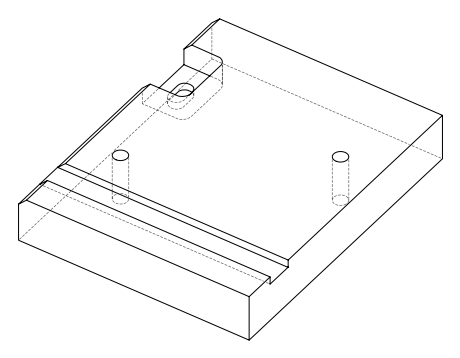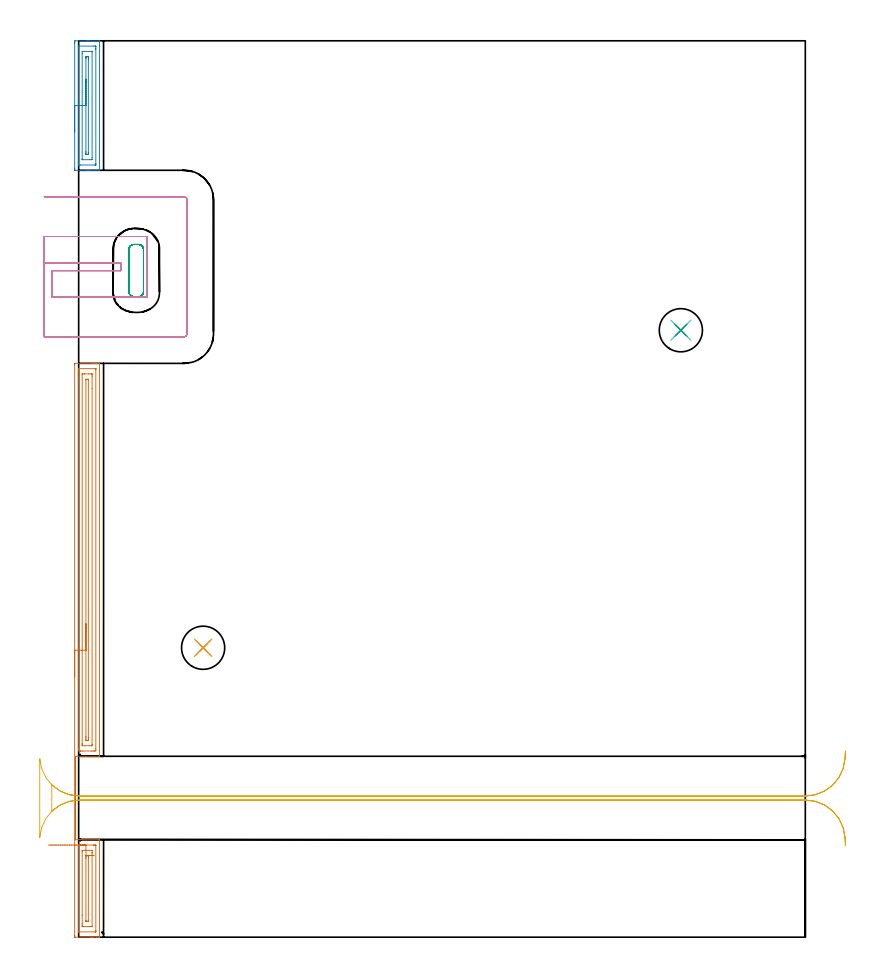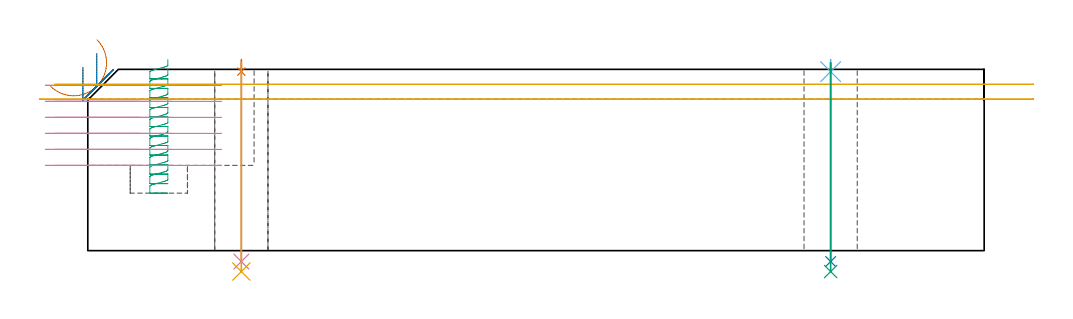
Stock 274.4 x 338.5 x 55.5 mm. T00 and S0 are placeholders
(PLAN: 11 operations, 8 tool changes, 19.5 min)
(1 AREA_MILL | FG_CHAMFER_SURFACE | UGT0205_001 | 6.56 min | 9925 mm3)
(2 AREA_MILL_1 | FG_CHAMFER_SURFACE_1 | UGT0205_001 | 1.76 min | 2302 mm3)
(3 MILL_RECTANGULAR_POCKET | POCKET_RECTANGULAR_STRAIGHT | NXT0201_011 | Follow Part, ap 3, ae 75% | 2.45 min | 19044 mm3)
(4 MILL_SLOT | SLOT_PARTIAL_RECTANGULAR | UGT0201_136 | Follow Part, ap 5, ae 75% | 4.97 min | 92273 mm3)
(5 MILL_RECTANGULAR_SLOT | SLOT_RECTANGULAR | UGT0201_018 | Follow Part, ap 7.5, ae 75% | 2.64 min | 77312 mm3)
(6 SPOT_DRILL | STEP1HOLE | NXT0321_9005460120000 | 0.03 min | 3 mm3)
(7 SPOT_DRILL_1 | STEP1HOLE_1 | NXT0321_9005460120000 | 0.03 min | 11 mm3)
(8 DRILL_THROUGH_HOLE_INTO_CENTER | STEP1HOLE | NXT0301_072 | 0.24 min | 4420 mm3)
(9 DRILL_TO_ENLARGE_THROUGH_HOLE | STEP1HOLE | UGT0301_287 | 0.26 min | 7118 mm3)
(10 DRILL_THROUGH_HOLE_INTO_CENTER_1 | STEP1HOLE_1 | NXT0301_072 | 0.24 min | 4438 mm3)
(11 DRILL_TO_ENLARGE_THROUGH_HOLE_1 | STEP1HOLE_1 | UGT0301_287 | 0.26 min | 7127 mm3)
(TOOL UGT0205_001 | Chamfer Mill 20 x 3 x 45 deg. | D20 FL50 Z2)
(TOOL NXT0201_011 | ENDMILL 12mm [2P460-1200-NA 1630] | D12 FL38 Z6)
(TOOL UGT0201_136 | Carbide End Mill 20.0 | D20 FL30 Z4)
(TOOL UGT0201_018 | End mill 30 mm | D30 FL50 Z4)
(TOOL NXT0321_9005460120000 | NC Spot Drill, 142deg, 12mm, Carbide, Uncoated | D12 PA142 FL30 Z2)
(TOOL NXT0301_072 | Carbide Drill 10.1mm [860.1-1010-051A1-MM 2214] | D10.1 PA140 FL71 Z2)
(TOOL UGT0301_287 | Twist Drill 16.3 mm | D16.3 PA118 FL125 Z2)
(OP 1 AREA_MILL)
G17 G21 G94 G90
T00 M6
G54
G17 G0 G90 X-1.5 Y98.35 S1061 M3
G43 Z65.5 H0
Z56.1
G94 G1 Y98.388 Z55.228 F250.
Y98.502 Z54.363
Y98.691 Z53.512
Y98.953 Z52.68
Y99.287 Z51.874
Y99.69 Z51.1
Y100.158 Z50.364
Y100.69 Z49.672
Y101.279 Z49.029
Y101.922 Z48.44
Y102.614 Z47.908
Y103.35 Z47.44
Y104.124 Z47.037
Y104.93 Z46.703
Y105.762 Z46.441
Y106.614 Z46.252
Y107.478 Z46.138
Y108.35 Z46.1
Y216.073
X-1.494 Y216.631 Z46.104
X-1.492 Y216.69 Z46.106
X-1.427 Y216.7 Z46.171
X4.946 Z52.541
X5.468 Z53.065
X5.819 Z53.415
X6.342 Z53.938
X6.692 Z54.287
X7.631 Z55.231
X7.768 Y216.697 Z55.36
X7.897 Y216.69 Z55.489
X7.9 Y216.52 Z55.5
Y68.568
X7.896 Y68.31 Z55.49
X7.699 Y68.3 Z55.294
X2.676 Z50.274
X-1.166 Z46.434
X-1.2 Z46.4
X-1.199 Y68.066 Z46.399
Y68.01
X-1.195 Y67.764 Z46.394
X-1.194 Y67.75 Z46.392
X-1.199 Y67.736 Z46.396
Y67.727
X-1.2 Y67.674 Z46.4
Y36.8
X-1.181 Z46.418
X-1.176
X0.176 Z47.77
X0.581 Z48.175
X1.39 Z48.99
X7.59 Z55.19
X7.893 Y36.79 Z55.493
X7.9 Y36.385 Z55.5
Y0.18
X7.897 Y0.01 Z55.488
X7.768 Y0.003 Z55.36
X7.631 Y0. Z55.231
X7.394 Z54.994
X6.692 Z54.287
X5.468 Z53.065
X4.946 Z52.541
X4.334 Z51.929
X-1.166 Z46.432
X-1.43 Y0.004 Z46.167
X-1.492 Y0.01 Z46.105
X-1.499 Y0.074 Z46.099
X-1.5 Y0.627 Z46.1
Y108.35
X-0.086 Z47.514
X-0.085 Y214.285 Z47.515
X-0.083 Y214.626 Z47.517
X-0.082 Y214.668 Z47.518
X-0.08 Y214.683 Z47.52
X-0.066 Y214.69 Z47.534
X0.041 Y214.695 Z47.641
X0.177 Y214.699 Z47.777
X6.288 Z53.888
X6.44 Y214.696 Z54.04
X6.472 Y214.691 Z54.072
X6.479 Y214.688 Z54.079
X6.482 Y214.677 Z54.082
X6.484 Y214.642 Z54.084
X6.485 Y214.497 Z54.085
X6.486 Y214.285 Z54.086
X6.485 Y71.25 Z54.085
X6.481 Y70.572 Z54.081
X6.479 Y70.356 Z54.079
X5.871 Y70.303 Z53.471
X5.819 Y70.302 Z53.419
X5.001 Y70.3 Z52.601
X1.509 Z49.109
X0.634 Y70.302 Z48.234
X0.581 Y70.305 Z48.181
X-0.079 Y70.356 Z47.521
X-0.084 Y71.037 Z47.516
X-0.085 Y71.25 Z47.515
X-0.086 Y108.35 Z47.514
X1.328 Z48.928
X1.329 Y212.497 Z48.929
X1.331 Y212.624 Z48.931
X1.334 Y212.667 Z48.934
X1.337 Y212.69 Z48.937
X1.356 Y212.692 Z48.956
X1.454 Y212.695 Z49.054
X2.129 Y212.7 Z49.729
X2.327 Z49.927
X3.875 Z51.475
X4.749 Y212.699 Z52.349
X4.946 Y212.697 Z52.546
X5.012 Y212.694 Z52.612
X5.059 Y212.69 Z52.659
X5.064 Y212.625 Z52.664
X5.068 Y212.497 Z52.668
X5.07 Y212.37 Z52.67
X5.071 Y211.603 Z52.671
Y207.269
Y72.782
X5.069 Y72.525 Z52.669
X5.065 Y72.354 Z52.665
X5.063 Y72.308 Z52.663
X5.058 Y72.306 Z52.658
X5.036 Y72.303 Z52.636
X4.946 Y72.301 Z52.546
X4.794 Y72.3 Z52.394
X4.073 Z51.673
X2.175 Z49.775
X1.454 Y72.304 Z49.054
X1.352 Y72.307 Z48.952
X1.342 Y72.309 Z48.942
X1.335 Y72.346 Z48.935
X1.332 Y72.482 Z48.932
X1.33 Y72.653 Z48.93
X1.329 Y72.91 Z48.929
X1.328 Y73.038 Z48.928
Y108.35
X2.743 Z50.343
Y210.44
X2.745 Y210.565 Z50.345
X2.747 Y210.647 Z50.347
X2.749 Y210.688 Z50.349
X2.769 Y210.69 Z50.369
X3.2 Y210.7 Z50.8
X3.209 Z50.809
X3.628 Y210.691 Z51.228
X3.649 Y210.69 Z51.249
X3.652 Y210.676 Z51.252
X3.655 Y210.642 Z51.255
X3.657 Y210.598 Z51.257
Y210.554
Y75.253
X3.655 Y74.826 Z51.255
X3.651 Y74.364 Z51.251
X3.644 Y74.31 Z51.244
X3.585 Y74.307 Z51.185
X3.457 Y74.303 Z51.057
X3.2 Z50.8
X2.834 Y74.307 Z50.434
X2.75 Y74.316 Z50.35
X2.747 Y74.396 Z50.347
X2.744 Y74.826 Z50.344
X2.743 Y75.294 Z50.343
Y75.72
Y108.35
Y109.222 Z50.381
Y110.086 Z50.495
Y110.938 Z50.683
Y111.77 Z50.946
Y112.576 Z51.28
Y113.35 Z51.682
Y114.086 Z52.151
Y114.778 Z52.682
Y115.421 Z53.272
Y116.01 Z53.915
Y116.542 Z54.607
Y117.01 Z55.343
Y117.413 Z56.116
Y117.747 Z56.922
Y118.009 Z57.754
Y118.198 Z58.606
Y118.312 Z59.471
Y118.35 Z60.343
G0 Z65.5
X-11.401 Y34.8
Z50.341
G1 X-10.758 Z49.751
X-10.066 Z49.22
X-9.33 Z48.752
X-8.556 Z48.349
X-7.75 Z48.015
X-6.918 Z47.753
X-6.067 Z47.564
X-5.202 Z47.45
X-4.33 Z47.412
X-3.459 Z47.45
X-2.594 Z47.564
X-1.742 Z47.753
X-0.91 Z48.015
X-0.104 Z48.349
X0.67 Z48.752
X1.406 Z49.22
X2.098 Z49.751
X2.741 Z50.341
X5.622 Z53.222
X5.819 Y34.799 Z53.419
X6.017 Y34.797 Z53.617
X6.412 Y34.79 Z54.012
X6.48 Y34.78 Z54.08
X6.481 Y34.754 Z54.081
X6.484 Y34.695 Z54.084
X6.485 Y34.598 Z54.085
Y2.415
X6.483 Y2.074 Z54.083
X6.481 Y2.032 Z54.081
X6.48 Y2.017 Z54.08
X6.466 Y2.01 Z54.066
X6.359 Y2.005 Z53.959
X6.223 Y2.001 Z53.823
X0.112 Z47.712
X-0.04 Y2.004 Z47.56
X-0.072 Y2.008 Z47.528
X-0.079 Y2.012 Z47.521
X-0.082 Y2.023 Z47.518
X-0.084 Y2.058 Z47.516
X-0.086 Y2.203 Z47.514
Y2.415
X-0.085 Y34.598 Z47.515
X-0.084 Y34.768 Z47.516
X-0.082 Y34.787 Z47.518
X-0.081 Y34.79 Z47.519
X-0.052 Y34.794 Z47.548
X0.053 Y34.798 Z47.653
X0.185 Y34.8 Z47.785
X0.383 Z47.983
X2.741 Z50.341
Y32.8
X4.073 Z51.673
X4.946 Y32.799 Z52.546
X4.958 Y32.798 Z52.558
X5.065 Y32.738 Z52.665
X5.067 Y32.686 Z52.667
X5.071 Y31.916 Z52.671
Y31.787
Y4.203
X5.069 Y4.076 Z52.669
X5.066 Y4.033 Z52.666
X5.063 Y4.01 Z52.663
X5.044 Y4.008 Z52.644
X4.946 Y4.005 Z52.546
X4.271 Y4. Z51.871
X4.073 Z51.673
X2.525 Z50.125
X1.651 Z49.251
X1.454 Y4.003 Z49.054
X1.388 Y4.006 Z48.988
X1.341 Y4.009 Z48.941
X1.335 Y4.075 Z48.935
X1.331 Y4.203 Z48.931
X1.329 Y4.33 Z48.929
X1.328 Y5.097 Z48.928
Y8.353
X1.329 Y32.429 Z48.929
X1.331 Y32.6 Z48.931
X1.335 Y32.737 Z48.935
X1.339 Y32.792 Z48.939
X1.463 Y32.8 Z49.063
X2.741 Z50.341
X2.812 Y30.794 Z50.412
X2.872 Y30.796 Z50.472
X3.2 Y30.799 Z50.8
X3.418 Z51.018
X3.572 Y30.794 Z51.172
X3.645 Y30.79 Z51.245
X3.65 Y30.753 Z51.25
X3.654 Y30.557 Z51.254
X3.656 Y30.128 Z51.256
X3.657 Y29.66 Z51.257
Y6.26
X3.655 Y6.135 Z51.255
X3.653 Y6.053 Z51.253
X3.651 Y6.012 Z51.251
X3.631 Y6.01 Z51.231
X3.2 Y6. Z50.8
X3.191 Z50.791
X2.772 Y6.009 Z50.372
X2.751 Y6.01 Z50.351
X2.748 Y6.024 Z50.348
X2.745 Y6.058 Z50.345
X2.743 Y6.102 Z50.343
Y6.146
Y29.702
X2.744 Y30.128 Z50.344
X2.746 Y30.592 Z50.346
X2.75 Y30.751 Z50.35
X2.755 Y30.791 Z50.355
X2.79 Y30.793 Z50.39
X2.812 Y30.794 Z50.412
X3.401 Y30.815 Z51.055
X3.932 Y30.834 Z51.747
X4.401 Y30.851 Z52.483
X4.804 Y30.865 Z53.256
X5.138 Y30.877 Z54.062
X5.4 Y30.886 Z54.894
X5.589 Y30.893 Z55.746
X5.703 Y30.897 Z56.611
X5.742 Y30.898 Z57.482
X5.704 Y30.897 Z58.354
X5.59 Y30.893 Z59.219
X5.402 Y30.886 Z60.071
X5.14 Y30.877 Z60.903
X4.807 Y30.865 Z61.709
X4.404 Y30.851 Z62.483
X3.936 Y30.834 Z63.219
X3.405 Y30.815 Z63.911
X2.817 Y30.794 Z64.554
G0 Z65.5
M5
M2
(OP 2 AREA_MILL_1)
G17 G21 G94 G90
T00 M6
G54
G17 G0 G90 X-1.5 Y304.05 S1061 M3
G43 Z65.5 H0
Z56.1
G94 G1 Y304.088 Z55.228 F250.
Y304.202 Z54.364
Y304.391 Z53.512
Y304.653 Z52.68
Y304.987 Z51.874
Y305.39 Z51.1
Y305.858 Z50.364
Y306.39 Z49.672
Y306.979 Z49.029
Y307.622 Z48.44
Y308.314 Z47.909
Y309.05 Z47.44
Y309.824 Z47.037
Y310.63 Z46.703
Y311.462 Z46.441
Y312.314 Z46.252
Y313.178 Z46.138
Y314.05 Z46.1
Y337.434
X-1.497 Y337.98 Z46.103
X-1.492 Y338.49 Z46.105
X-1.165 Y338.5 Z46.431
X3.2 Z50.794
X3.923 Z51.521
X4.073 Z51.671
X7.787 Y338.499 Z55.385
X7.897 Y338.49 Z55.49
X7.9 Y338.424 Z55.5
Y289.676
X7.896 Y289.61 Z55.49
X7.785 Y289.6 Z55.383
X3.923 Z51.521
X3.2 Z50.794
X-1.091 Z46.505
X-1.165 Y289.601 Z46.431
X-1.492 Y289.61 Z46.105
X-1.496 Y289.784 Z46.101
X-1.499 Y290.12
X-1.5 Y314.05 Z46.1
X-0.086 Z47.514
X-0.085 Y335.998 Z47.515
X-0.084 Y336.208 Z47.516
X-0.082 Y336.377 Z47.518
X-0.079 Y336.459 Z47.521
X-0.072 Y336.49 Z47.528
X0.005 Y336.493 Z47.605
X0.294 Y336.499 Z47.894
X5.819 Z53.419
X6.408 Y336.496 Z54.008
X6.46 Y336.49 Z54.06
X6.479 Y336.483 Z54.079
X6.482 Y336.422 Z54.082
X6.484 Y336.208 Z54.084
X6.486 Y335.531 Z54.086
Y335.322
X6.485 Y292.102 Z54.085
X6.484 Y291.892 Z54.084
X6.482 Y291.723 Z54.082
X6.479 Y291.641 Z54.079
X6.472 Y291.61 Z54.072
X6.395 Y291.607 Z53.995
X6.106 Y291.601 Z53.706
X0.581 Z48.181
X-0.008 Y291.604 Z47.592
X-0.06 Y291.61 Z47.54
X-0.079 Y291.617 Z47.521
X-0.082 Y291.678 Z47.518
X-0.084 Y291.892 Z47.516
X-0.086 Y292.569 Z47.514
Y292.778
Y314.05
X1.328 Z48.928
X1.329 Y333.676 Z48.929
X1.335 Y334.435 Z48.935
X1.336 Y334.489 Z48.936
X1.393 Y334.497 Z48.993
X1.454 Y334.498 Z49.054
X2.263 Y334.5 Z49.863
X4.883 Z52.483
X4.946 Y334.499 Z52.546
X5.01 Y334.496 Z52.61
X5.051 Y334.49 Z52.651
X5.066 Y334.485 Z52.666
X5.067 Y334.476 Z52.667
X5.07 Y334.435 Z52.67
X5.071 Y334.308 Z52.671
Y294.424
X5.065 Y293.665 Z52.665
X5.064 Y293.611 Z52.664
X5.007 Y293.603 Z52.607
X4.946 Y293.602 Z52.546
X4.137 Y293.6 Z51.737
X1.517 Z49.117
X1.454 Y293.601 Z49.054
X1.39 Y293.604 Z48.99
X1.349 Y293.61 Z48.949
X1.334 Y293.615 Z48.934
X1.333 Y293.624 Z48.933
X1.33 Y293.665 Z48.93
X1.329 Y293.792 Z48.929
X1.328 Y314.05 Z48.928
X2.743 Z50.343
Y331.776
X2.746 Y332.237 Z50.346
X2.75 Y332.394 Z50.35
X2.76 Y332.49 Z50.36
X2.844 Y332.493 Z50.444
X3.2 Y332.498 Z50.8
X3.362 Z50.962
X3.57 Y332.49 Z51.17
X3.651 Y332.475 Z51.251
X3.652 Y332.431 Z51.252
X3.656 Y332.2 Z51.256
X3.657 Y331.776 Z51.257
Y331.312
Y296.324
X3.654 Y295.863 Z51.254
X3.65 Y295.706 Z51.25
X3.64 Y295.61 Z51.24
X3.556 Y295.607 Z51.156
X3.2 Y295.602 Z50.8
X3.038 Z50.638
X2.83 Y295.61 Z50.43
X2.749 Y295.625 Z50.349
X2.747 Y295.669 Z50.347
X2.744 Y295.9 Z50.344
X2.743 Y296.324 Z50.343
Y296.788
Y314.05
Y314.922 Z50.381
Y315.786 Z50.495
Y316.638 Z50.683
Y317.47 Z50.946
Y318.276 Z51.28
Y319.05 Z51.682
Y319.786 Z52.151
Y320.478 Z52.682
Y321.121 Z53.272
Y321.71 Z53.915
Y322.242 Z54.607
Y322.71 Z55.343
Y323.113 Z56.117
Y323.447 Z56.923
Y323.709 Z57.755
Y323.898 Z58.606
Y324.012 Z59.471
Y324.05 Z60.343
G0 Z65.5
M5
M2
(OP 3 MILL_RECTANGULAR_POCKET)
G17 G21 G94 G90
T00 M6
G54
G17 G0 G90 X24.5 Y253.248 S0 M3
G43 Z65.5 H1
Z58.5
G94 G1 Y259.7 Z56.771 F250.
Y259.838 Z56.734
X24.433 Y260.219 Z56.63
X24.29 Y260.579 Z56.527
X24.077 Y260.903 Z56.423
X23.803 Y261.177 Z56.319
X23.479 Y261.39 Z56.215
X23.119 Y261.533 Z56.111
X22.738 Y261.6 Z56.008
X20.762 Z55.478
X20.381 Y261.533 Z55.374
X20.021 Y261.39 Z55.271
X19.697 Y261.177 Z55.167
X19.423 Y260.903 Z55.063
X19.21 Y260.579 Z54.959
X19.067 Y260.219 Z54.855
X19. Y259.838 Z54.752
Y251.75 Z52.585
Y243.8 F500.
G3 X20.9 Y241.9 R1.9
G1 X22.6
G3 X24.5 Y243.8 R1.9
G1 Y259.7
G3 X22.6 Y261.6 R1.9
G1 X20.9
G3 X19. Y259.7 R1.9
G1 Y251.75
Y250.75
G0 X24.5 Y253.248 Z55.585
G1 Y259.7 Z53.856 F250.
Y259.838 Z53.819
X24.433 Y260.219 Z53.715
X24.29 Y260.579 Z53.611
X24.077 Y260.903 Z53.507
X23.803 Y261.177 Z53.404
X23.479 Y261.39 Z53.3
X23.119 Y261.533 Z53.196
X22.738 Y261.6 Z53.092
X20.762 Z52.563
X20.381 Y261.533 Z52.459
X20.021 Y261.39 Z52.355
X19.697 Y261.177 Z52.251
X19.423 Y260.903 Z52.148
X19.21 Y260.579 Z52.044
X19.067 Y260.219 Z51.94
X19. Y259.838 Z51.836
Y251.75 Z49.669
Y243.8 F500.
G3 X20.9 Y241.9 R1.9
G1 X22.6
G3 X24.5 Y243.8 R1.9
G1 Y259.7
G3 X22.6 Y261.6 R1.9
G1 X20.9
G3 X19. Y259.7 R1.9
G1 Y251.75
Y250.75
G0 X24.5 Y253.248 Z52.669
G1 Y259.7 Z50.94 F250.
Y259.838 Z50.903
X24.433 Y260.219 Z50.8
X24.29 Y260.579 Z50.696
X24.077 Y260.903 Z50.592
X23.803 Y261.177 Z50.488
X23.479 Y261.39 Z50.385
X23.119 Y261.533 Z50.281
X22.738 Y261.6 Z50.177
X20.762 Z49.647
X20.381 Y261.533 Z49.544
X20.021 Y261.39 Z49.44
X19.697 Y261.177 Z49.336
X19.423 Y260.903 Z49.232
X19.21 Y260.579 Z49.129
X19.067 Y260.219 Z49.025
X19. Y259.838 Z48.921
Y251.75 Z46.754
Y243.8 F500.
G3 X20.9 Y241.9 R1.9
G1 X22.6
G3 X24.5 Y243.8 R1.9
G1 Y259.7
G3 X22.6 Y261.6 R1.9
G1 X20.9
G3 X19. Y259.7 R1.9
G1 Y251.75
Y250.75
G0 X24.5 Y253.248 Z49.754
G1 Y259.7 Z48.025 F250.
Y259.838 Z47.988
X24.433 Y260.219 Z47.884
X24.29 Y260.579 Z47.781
X24.077 Y260.903 Z47.677
X23.803 Y261.177 Z47.573
X23.479 Y261.39 Z47.469
X23.119 Y261.533 Z47.365
X22.738 Y261.6 Z47.262
X20.762 Z46.732
X20.381 Y261.533 Z46.628
X20.021 Y261.39 Z46.525
X19.697 Y261.177 Z46.421
X19.423 Y260.903 Z46.317
X19.21 Y260.579 Z46.213
X19.067 Y260.219 Z46.109
X19. Y259.838 Z46.006
Y251.75 Z43.838
Y243.8 F500.
G3 X20.9 Y241.9 R1.9
G1 X22.6
G3 X24.5 Y243.8 R1.9
G1 Y259.7
G3 X22.6 Y261.6 R1.9
G1 X20.9
G3 X19. Y259.7 R1.9
G1 Y251.75
Y250.75
G0 X24.5 Y253.248 Z46.838
G1 Y259.7 Z45.11 F250.
Y259.838 Z45.073
X24.433 Y260.219 Z44.969
X24.29 Y260.579 Z44.865
X24.077 Y260.903 Z44.761
X23.803 Y261.177 Z44.658
X23.479 Y261.39 Z44.554
X23.119 Y261.533 Z44.45
X22.738 Y261.6 Z44.346
X20.762 Z43.817
X20.381 Y261.533 Z43.713
X20.021 Y261.39 Z43.609
X19.697 Y261.177 Z43.505
X19.423 Y260.903 Z43.402
X19.21 Y260.579 Z43.298
X19.067 Y260.219 Z43.194
X19. Y259.838 Z43.09
Y251.75 Z40.923
Y243.8 F500.
G3 X20.9 Y241.9 R1.9
G1 X22.6
G3 X24.5 Y243.8 R1.9
G1 Y259.7
G3 X22.6 Y261.6 R1.9
G1 X20.9
G3 X19. Y259.7 R1.9
G1 Y251.75
Y250.75
G0 X24.5 Y253.248 Z43.923
G1 Y259.7 Z42.194 F250.
Y259.838 Z42.157
X24.433 Y260.219 Z42.054
X24.29 Y260.579 Z41.95
X24.077 Y260.903 Z41.846
X23.803 Y261.177 Z41.742
X23.479 Y261.39 Z41.638
X23.119 Y261.533 Z41.535
X22.738 Y261.6 Z41.431
X20.762 Z40.901
X20.381 Y261.533 Z40.798
X20.021 Y261.39 Z40.694
X19.697 Y261.177 Z40.59
X19.423 Y260.903 Z40.486
X19.21 Y260.579 Z40.382
X19.067 Y260.219 Z40.279
X19. Y259.838 Z40.175
Y251.75 Z38.008
Y243.8 F500.
G3 X20.9 Y241.9 R1.9
G1 X22.6
G3 X24.5 Y243.8 R1.9
G1 Y259.7
G3 X22.6 Y261.6 R1.9
G1 X20.9
G3 X19. Y259.7 R1.9
G1 Y251.75
Y250.75
G0 X24.5 Y253.248 Z41.008
G1 Y259.7 Z39.279 F250.
Y259.838 Z39.242
X24.433 Y260.219 Z39.138
X24.29 Y260.579 Z39.034
X24.077 Y260.903 Z38.931
X23.803 Y261.177 Z38.827
X23.479 Y261.39 Z38.723
X23.119 Y261.533 Z38.619
X22.738 Y261.6 Z38.515
X20.762 Z37.986
X20.381 Y261.533 Z37.882
X20.021 Y261.39 Z37.778
X19.697 Y261.177 Z37.675
X19.423 Y260.903 Z37.571
X19.21 Y260.579 Z37.467
X19.067 Y260.219 Z37.363
X19. Y259.838 Z37.259
Y251.75 Z35.092
Y243.8 F500.
G3 X20.9 Y241.9 R1.9
G1 X22.6
G3 X24.5 Y243.8 R1.9
G1 Y259.7
G3 X22.6 Y261.6 R1.9
G1 X20.9
G3 X19. Y259.7 R1.9
G1 Y251.75
Y250.75
G0 X24.5 Y253.248 Z38.092
G1 Y259.7 Z36.364 F250.
Y259.838 Z36.327
X24.433 Y260.219 Z36.223
X24.29 Y260.579 Z36.119
X24.077 Y260.903 Z36.015
X23.803 Y261.177 Z35.911
X23.479 Y261.39 Z35.808
X23.119 Y261.533 Z35.704
X22.738 Y261.6 Z35.6
X20.762 Z35.071
X20.381 Y261.533 Z34.967
X20.021 Y261.39 Z34.863
X19.697 Y261.177 Z34.759
X19.423 Y260.903 Z34.655
X19.21 Y260.579 Z34.552
X19.067 Y260.219 Z34.448
X19. Y259.838 Z34.344
Y251.75 Z32.177
Y243.8 F500.
G3 X20.9 Y241.9 R1.9
G1 X22.6
G3 X24.5 Y243.8 R1.9
G1 Y259.7
G3 X22.6 Y261.6 R1.9
G1 X20.9
G3 X19. Y259.7 R1.9
G1 Y251.75
Y250.75
G0 X24.5 Y253.248 Z35.177
G1 Y259.7 Z33.448 F250.
Y259.838 Z33.411
X24.433 Y260.219 Z33.307
X24.29 Y260.579 Z33.204
X24.077 Y260.903 Z33.1
X23.803 Y261.177 Z32.996
X23.479 Y261.39 Z32.892
X23.119 Y261.533 Z32.788
X22.738 Y261.6 Z32.685
X20.762 Z32.155
X20.381 Y261.533 Z32.051
X20.021 Y261.39 Z31.948
X19.697 Y261.177 Z31.844
X19.423 Y260.903 Z31.74
X19.21 Y260.579 Z31.636
X19.067 Y260.219 Z31.532
X19. Y259.838 Z31.429
Y251.75 Z29.262
Y243.8 F500.
G3 X20.9 Y241.9 R1.9
G1 X22.6
G3 X24.5 Y243.8 R1.9
G1 Y259.7
G3 X22.6 Y261.6 R1.9
G1 X20.9
G3 X19. Y259.7 R1.9
G1 Y251.75
Y250.75
G0 X24.5 Y253.248 Z32.262
G1 Y259.7 Z30.533 F250.
Y259.838 Z30.496
X24.433 Y260.219 Z30.392
X24.29 Y260.579 Z30.288
X24.077 Y260.903 Z30.184
X23.803 Y261.177 Z30.081
X23.479 Y261.39 Z29.977
X23.119 Y261.533 Z29.873
X22.738 Y261.6 Z29.769
X20.762 Z29.24
X20.381 Y261.533 Z29.136
X20.021 Y261.39 Z29.032
X19.697 Y261.177 Z28.928
X19.423 Y260.903 Z28.825
X19.21 Y260.579 Z28.721
X19.067 Y260.219 Z28.617
X19. Y259.838 Z28.513
Y251.75 Z26.346
Y243.8 F500.
G3 X20.9 Y241.9 R1.9
G1 X22.6
G3 X24.5 Y243.8 R1.9
G1 Y259.7
G3 X22.6 Y261.6 R1.9
G1 X20.9
G3 X19. Y259.7 R1.9
G1 Y251.75
Y250.75
G0 X24.5 Y253.248 Z29.346
G1 Y259.7 Z27.617 F250.
Y259.838 Z27.58
X24.433 Y260.219 Z27.477
X24.29 Y260.579 Z27.373
X24.077 Y260.903 Z27.269
X23.803 Y261.177 Z27.165
X23.479 Y261.39 Z27.061
X23.119 Y261.533 Z26.958
X22.738 Y261.6 Z26.854
X20.762 Z26.324
X20.381 Y261.533 Z26.221
X20.021 Y261.39 Z26.117
X19.697 Y261.177 Z26.013
X19.423 Y260.903 Z25.909
X19.21 Y260.579 Z25.805
X19.067 Y260.219 Z25.702
X19. Y259.838 Z25.598
Y251.75 Z23.431
Y243.8 F500.
G3 X20.9 Y241.9 R1.9
G1 X22.6
G3 X24.5 Y243.8 R1.9
G1 Y259.7
G3 X22.6 Y261.6 R1.9
G1 X20.9
G3 X19. Y259.7 R1.9
G1 Y251.75
Y250.75
G0 X24.5 Y253.248 Z26.431
G1 Y259.7 Z24.702 F250.
Y259.838 Z24.665
X24.433 Y260.219 Z24.561
X24.29 Y260.579 Z24.457
X24.077 Y260.903 Z24.354
X23.803 Y261.177 Z24.25
X23.479 Y261.39 Z24.146
X23.119 Y261.533 Z24.042
X22.738 Y261.6 Z23.939
X20.762 Z23.409
X20.381 Y261.533 Z23.305
X20.021 Y261.39 Z23.202
X19.697 Y261.177 Z23.098
X19.423 Y260.903 Z22.994
X19.21 Y260.579 Z22.89
X19.067 Y260.219 Z22.786
X19. Y259.838 Z22.683
Y251.75 Z20.515
Y243.8 F500.
G3 X20.9 Y241.9 R1.9
G1 X22.6
G3 X24.5 Y243.8 R1.9
G1 Y259.7
G3 X22.6 Y261.6 R1.9
G1 X20.9
G3 X19. Y259.7 R1.9
G1 Y251.75
Y250.75
G0 X24.5 Y253.248 Z23.515
G1 Y259.7 Z21.787 F250.
Y259.838 Z21.75
X24.433 Y260.219 Z21.646
X24.29 Y260.579 Z21.542
X24.077 Y260.903 Z21.438
X23.803 Y261.177 Z21.335
X23.479 Y261.39 Z21.231
X23.119 Y261.533 Z21.127
X22.738 Y261.6 Z21.023
X20.762 Z20.494
X20.381 Y261.533 Z20.39
X20.021 Y261.39 Z20.286
X19.697 Y261.177 Z20.182
X19.423 Y260.903 Z20.079
X19.21 Y260.579 Z19.975
X19.067 Y260.219 Z19.871
X19. Y259.838 Z19.767
Y251.75 Z17.6
Y243.8 F500.
G3 X20.9 Y241.9 R1.9
G1 X22.6
G3 X24.5 Y243.8 R1.9
G1 Y259.7
G3 X22.6 Y261.6 R1.9
G1 X20.9
G3 X19. Y259.7 R1.9
G1 Y251.75
Y250.75
G0 Z65.5
M5
M2
(OP 4 MILL_SLOT)
G17 G21 G94 G90
T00 M6
G54
G17 G0 G90 X-13. Y254.6 S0 M3
G43 Z65.5 H0
Z50.6
G94 G1 X-10. F250.
X15.9 F500.
Y251.7
X-10.
Y241.7
X25.9
Y264.6
X-10.
X-13. F250.
Y226.7
X-10.
X39.8 F500.
G3 X40.9 Y227.8 R1.1
G1 Y278.5
G3 X39.8 Y279.6 R1.1
G1 X-10.
X-13. F250.
G0 Y254.6 Z45.7
G1 X-10.
X15.9 F500.
Y251.7
X-10.
Y241.7
X25.9
Y264.6
X-10.
X-13. F250.
Y226.7
X-10.
X39.8 F500.
G3 X40.9 Y227.8 R1.1
G1 Y278.5
G3 X39.8 Y279.6 R1.1
G1 X-10.
X-13. F250.
G0 Y254.6 Z40.8
G1 X-10.
X15.9 F500.
Y251.7
X-10.
Y241.7
X25.9
Y264.6
X-10.
X-13. F250.
Y226.7
X-10.
X39.8 F500.
G3 X40.9 Y227.8 R1.1
G1 Y278.5
G3 X39.8 Y279.6 R1.1
G1 X-10.
X-13. F250.
G0 Y254.6 Z35.9
G1 X-10.
X15.9 F500.
Y251.7
X-10.
Y241.7
X25.9
Y264.6
X-10.
X-13. F250.
Y226.7
X-10.
X39.8 F500.
G3 X40.9 Y227.8 R1.1
G1 Y278.5
G3 X39.8 Y279.6 R1.1
G1 X-10.
X-13. F250.
G0 Y254.6 Z31.
G1 X-10.
X15.9 F500.
Y251.7
X-10.
Y241.7
X25.9
Y264.6
X-10.
X-13. F250.
Y226.7
X-10.
X39.8 F500.
G3 X40.9 Y227.8 R1.1
G1 Y278.5
G3 X39.8 Y279.6 R1.1
G1 X-10.
X-13. F250.
G0 Y254.6 Z26.1
G1 X-10.
X15.9 F500.
Y251.7
X-10.
Y241.7
X25.9
Y264.6
X-10.
X-13. F250.
Y226.7
X-10.
X39.8 F500.
G3 X40.9 Y227.8 R1.1
G1 Y278.5
G3 X39.8 Y279.6 R1.1
G1 X-10.
X-13. F250.
G0 Z65.5
M5
M2
(OP 5 MILL_RECTANGULAR_SLOT)
G17 G21 G94 G90
T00 M6
G54
G17 G0 G90 X289.56 Y70.346 S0 M3
G43 Z65.5 H0
Z50.95
G94 G1 X289.37 Y67.352 F250.
G2 X274.4 Y53.3 R15. F500.
G1 X0.3
G2 X-10.15 Y57.539 R15.
G1 Y47.561
G2 X0.3 Y51.8 R15.
G1 X274.4
G2 X289.37 Y37.748 R15.
G1 X289.56 Y34.754 F250.
G0 Y70.346 Z46.4
G1 X289.37 Y67.352
G2 X274.4 Y53.3 R15. F500.
G1 X0.3
G2 X-14.665 Y67.278 R15.
G1 X-14.695
X-14.699 Y66.986
Y37.766
X-14.669
G2 X0.3 Y51.8 R15.
G1 X274.4
G2 X289.37 Y37.748 R15.
G1 X289.56 Y34.754 F250.
G0 Z65.5
M5
M2
(OP 6 SPOT_DRILL)
G17 G21 G94 G90
T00 M6
G54
G17 G0 G90 X227.4 Y229.2 S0 M3
G43 Z65.5 H0
G94 G81 G98 Z54.798 F250. R58.5
G80
M5
M2
(OP 7 SPOT_DRILL_1)
G17 G21 G94 G90
T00 M6
G54
G17 G0 G90 X47. Y109.3 S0 M3
G43 Z65.5 H0
G94 G81 G98 Z54.798 F250. R58.5
G80
M5
M2
(OP 8 DRILL_THROUGH_HOLE_INTO_CENTER)
G17 G21 G94 G90
T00 M6
G54
G17 G0 G90 X227.4 Y229.2 S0 M3
G43 Z65.5 H1
G94 G73 G98 Z-3.338 F250. Q9.806 R57.5
G80
M5
M2
(OP 9 DRILL_TO_ENLARGE_THROUGH_HOLE)
G17 G21 G94 G90
T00 M6
G54
G17 G0 G90 X227.4 Y229.2 S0 M3
G43 Z65.5 H0
G94 G73 G98 Z-6.397 F250. Q15.474 R57.5
G80
M5
M2
(OP 10 DRILL_THROUGH_HOLE_INTO_CENTER_1)
G17 G21 G94 G90
T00 M6
G54
G17 G0 G90 X47. Y109.3 S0 M3
G43 Z65.5 H1
G94 G73 G98 Z-3.338 F250. Q9.806 R57.5
G80
M5
M2
(OP 11 DRILL_TO_ENLARGE_THROUGH_HOLE_1)
G17 G21 G94 G90
T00 M6
G54
G17 G0 G90 X47. Y109.3 S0 M3
G43 Z65.5 H0
G94 G73 G98 Z-6.397 F250. Q15.474 R57.5
G80
M5
M2
